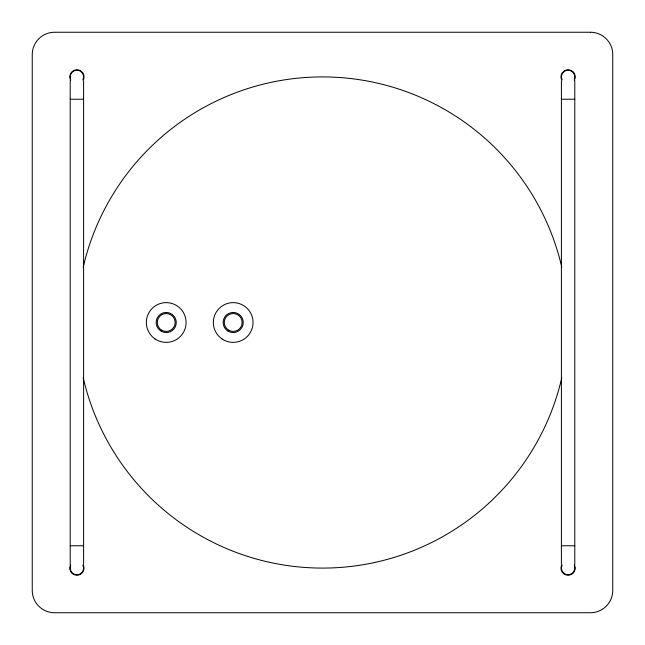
<?xml version="1.0" encoding="UTF-8"?>
<svg xmlns="http://www.w3.org/2000/svg" width="645" height="645" viewBox="0 0 645 645"><rect width="100%" height="100%" fill="white"/><g stroke="black" fill="none" stroke-linecap="round" stroke-linejoin="round"><path stroke-width="0.97" d="M70.208 99.233L83.6 99.233M561.4 99.233L574.792 99.233M70.208 545.767L83.6 545.767M561.4 545.767L574.792 545.767M574.792 80.544L574.792 564.456M561.4 80.544L561.4 564.456M83.6 80.544L83.6 564.456M70.208 80.544L70.208 564.456M574.324 565.633A6.7 6.7 0 0 1 567.761 574.784A6.7 6.7 0 0 1 562.15 565.02M562.15 79.98A6.7 6.7 0 0 1 567.761 70.216A6.7 6.7 0 0 1 574.324 79.367M82.85 565.02A6.7 6.7 0 0 1 77.239 574.784A6.7 6.7 0 0 1 70.676 565.633M70.676 79.367A6.7 6.7 0 0 1 77.239 70.216A6.7 6.7 0 0 1 82.85 79.98M561.803 377.744A245.6 245.6 0 0 1 83.197 377.744M83.197 267.256A245.6 245.6 0 0 1 561.803 267.256M561.4 79.4A7.143 7.143 0 0 1 568.608 69.781A7.143 7.143 0 0 1 574.364 80.327M574.364 564.673A7.143 7.143 0 0 1 568.608 575.219A7.143 7.143 0 0 1 561.4 565.601M70.636 80.327A7.143 7.143 0 0 1 76.392 69.781A7.143 7.143 0 0 1 83.6 79.4M83.6 565.601A7.143 7.143 0 0 1 76.392 575.219A7.143 7.143 0 0 1 70.636 564.673M590.425 32.25L54.575 32.25A22.325 22.325 0 0 0 32.25 54.575L32.25 590.425A22.325 22.325 0 0 0 54.575 612.75L590.425 612.75A22.325 22.325 0 0 0 612.75 590.425L612.75 54.575A22.325 22.325 0 0 0 590.425 32.25M228.169 331.199A10.046 10.046 0 0 0 243.238 322.5A10.046 10.046 0 0 0 228.169 313.801A10.046 10.046 0 0 0 228.169 331.199M161.185 331.199A10.046 10.046 0 0 0 176.262 322.5A10.046 10.046 0 0 0 161.185 313.801A10.046 10.046 0 0 0 161.185 331.199M155.074 338.956A19.874 19.874 0 0 0 186.034 323.919A19.874 19.874 0 0 0 157.525 304.625A19.874 19.874 0 0 0 155.074 338.956M222.057 338.956A19.874 19.874 0 0 0 253.009 323.919A19.874 19.874 0 0 0 224.508 304.625A19.874 19.874 0 0 0 222.057 338.956M161.75 330.232A8.933 8.933 0 0 0 175.142 322.5A8.933 8.933 0 0 0 161.75 314.768A8.933 8.933 0 0 0 161.75 330.232M228.725 330.232A8.933 8.933 0 0 0 242.125 322.5A8.933 8.933 0 0 0 228.725 314.768A8.933 8.933 0 0 0 228.725 330.232"/></g></svg>
